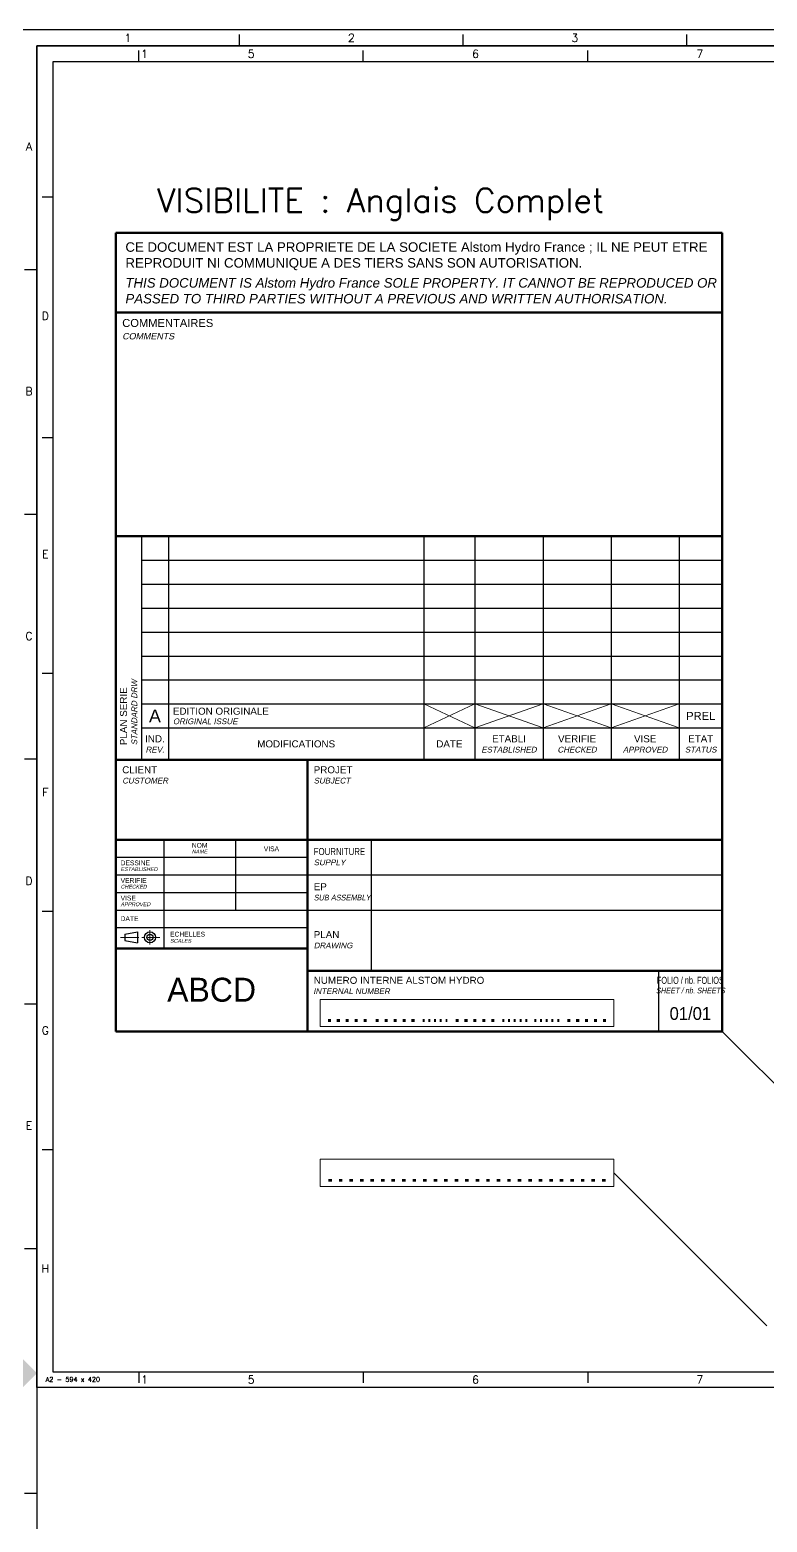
# Paper-space layout 'PRO2012' of a CAD drawing. Header units: millimetres. Extents: x 0 to 2378, y 0 to 1114.
# Drawn here: x 1191.7 to 1422.8, y 646.8 to 1113.9 of the extents above; entities that cross this region are included whole.
import ezdxf
from ezdxf.enums import TextEntityAlignment as Align

# ---------------------------------------------------------------- set-up
doc = ezdxf.new("R2010")
doc.units = ezdxf.units.MM
doc.linetypes.add('AXES2', pattern=[28.575, 19.05, -3.175, 3.175, -3.175])
doc.layers.add('TEXTE', color=3, linetype='Continuous', lineweight=25)
doc.styles.add('ALSTOM-APH', font='arial.ttf')
doc.styles.add('CARTOUCHE-CLIENT', font='arial.ttf')
doc.styles.get("Standard").update_dxf_attribs({"font": 'simplex.shx'})

# ---------------------------------------------------------------- blocks, each defined once
blk = doc.blocks.new('A0')
at = {"color": 1, "linetype": 'Continuous'}
for p, q in [((-1120.52, 836), (-1120.52, 839.51)), ((-1050.49, 836), (-1050.49, 839.51)), ((-980.45, 836), (-980.45, 839.51)), ((-1184, 765.92), (-1187.89, 765.92)), ((-1184, 689.3), (-1187.89, 689.3)), ((-1184, 612.68), (-1187.89, 612.68)), ((-1184, 536.07), (-1187.89, 536.07)), ((-1184, 459.45), (-1187.89, 459.45)), ((-1184, 382.83), (-1187.89, 382.83))]:
    blk.add_line(p, q, dxfattribs=at)
at = {"color": 1}
for points in [[(-1189, 0), (0, 0), (0, 841), (-1189, 841)], [(-1184, 5), (-5, 5), (-5, 836), (-1184, 836)]]:
    blk.add_lwpolyline(points, close=True, dxfattribs=at)
blk.add_solid([(-1188.51, 425.01), (-1188.51, 415.99), (-1184, 420.5)], dxfattribs=at)
at = {"color": 3, "linetype": 'Continuous', "width": 0.999186}
for s, p in [('1', (-1155.54, 838.49)), ('2', (-1085.5, 838.49)), ('3', (-1015.47, 838.49)), ('A', (-1186.5, 804.47)), ('B', (-1186.5, 727.86)), ('C', (-1186.5, 651.24)), ('D', (-1186.5, 574.62)), ('E', (-1186.5, 498.01))]:
    blk.add_text(s, height=2.51, dxfattribs=at).set_placement(p, align=Align.MIDDLE_CENTER)
blk = doc.blocks.new('A2')
at = {"color": 1, "linetype": 'Continuous'}
for p, q in [((-562.05, 415), (-562.05, 418.49)), ((-491.77, 415), (-491.77, 418.49)), ((-421.4, 415), (-421.4, 418.49)), ((-351.2, 415), (-351.2, 418.49)), ((-280.92, 415), (-280.92, 418.49)), ((-210.64, 415), (-210.64, 418.49)), ((-140.36, 415), (-140.36, 418.49)), ((-70.08, 415), (-70.08, 418.49)), ((-589, 372.62), (-592.4, 372.62)), ((-5, 372.62), (-1.6, 372.62)), ((-589, 297.33), (-592.4, 297.33)), ((-589, 223.53), (-592.4, 223.53)), ((-5, 223.53), (-1.6, 223.53)), ((-589, 148.99), (-592.4, 148.99)), ((-5, 148.99), (-1.6, 148.99)), ((-589, 74.44), (-592.4, 74.44)), ((-5, 74.44), (-1.6, 74.44)), ((-562.05, 5), (-562.05, 1.51)), ((-491.77, 5), (-491.77, 1.51)), ((-421.4, 5), (-421.4, 1.51)), ((-351.2, 5), (-351.2, 1.51)), ((-280.92, 5), (-280.92, 1.51)), ((-140.36, 5), (-140.36, 1.51)), ((-70.08, 5), (-70.08, 1.51))]:
    blk.add_line(p, q, dxfattribs=at)
for points in [[(0, 0), (-594, 0), (-594, 420), (0, 420)], [(-589, 5), (-5, 5), (-5, 415), (-589, 415)]]:
    blk.add_lwpolyline(points, close=True, dxfattribs=at)
at = {"color": 1, "const_width": 1}
for points in [[(0, 297), (-5, 297)], [(-210, 0), (-210, 5)]]:
    blk.add_lwpolyline(points, dxfattribs=at)
at = {"color": 1, "linetype": 'Continuous'}
blk.add_polyline3d([(-571.61, 0, 0), (-571.61, 0, 0), (-571.61, 0, 0), (-571.6, 0, 0), (-571.6, 0, 0), (-571.6, 0, 0), (-571.61, 0, 0), (-571.61, 0, 0), (-571.61, 0, 0), (-571.61, 0, 0), (-571.61, 0, 0), (-571.61, 0, 0)], dxfattribs=at)
at = {"color": 3, "linetype": 'Continuous', "width": 0.998856}
for s, p in [('1', (-560.33, 417.49)), ('5', (-526.91, 417.49)), ('6', (-456.63, 417.49)), ('7', (-386.34, 417.49)), ('8', (-316.06, 417.49)), ('9', (-245.78, 417.49)), ('10', (-170.49, 417.49)), ('11', (-100.21, 417.49)), ('12', (-29.93, 417.49)), ('D', (-591.39, 335.45)), ('D', (-2.41, 335.45)), ('E', (-591.39, 260.91)), ('E', (-2.41, 260.91)), ('F', (-591.39, 186.36)), ('F', (-2.41, 186.36)), ('G', (-591.39, 111.82)), ('G', (-2.41, 111.82)), ('H', (-591.39, 37.27)), ('H', (-2.41, 37.27)), ('1', (-560.33, 2.51)), ('5', (-526.91, 2.51)), ('6', (-456.63, 2.51)), ('7', (-386.34, 2.51)), ('8', (-316.06, 2.51)), ('9', (-245.78, 2.51)), ('10', (-170.49, 2.51)), ('11', (-100.21, 2.51)), ('12', (-29.93, 2.51))]:
    blk.add_text(s, height=2.51, dxfattribs=at).set_placement(p, align=Align.MIDDLE_CENTER)
at = {"color": 3, "linetype": 'Continuous'}
blk.add_text('A2 - 594 x 420', height=1.5032, dxfattribs=at).set_placement((-591.3, 2.57), align=Align.MIDDLE_LEFT)
at = {"color": 3, "width": 0.999186}
for s, p in [('Ce dessin ne doit pas être reproduit, ni communiqué à des tiers', (-86.74, 3.06)), ('sans notre autorisation. (Loi du 11 Mars 1902)', (-86.74, 1.03))]:
    blk.add_text(s, height=1.2176, dxfattribs=at).set_placement(p)
blk = doc.blocks.new('Cartouche-ALSTOM-Num')
at = {"color": 7, "linetype": 'Continuous', "lineweight": 50}
for p, q in [((-190, 250), (-190, 85)), ((0, 250), (-190, 250)), ((0, 85), (0, 250)), ((0, 225), (-190, 225)), ((-190, 155), (0, 155)), ((-190, 85), (0, 85)), ((-190, 85), (-190, 0)), ((-130, 85), (-130, 0)), ((0, 0), (0, 85)), ((-190, 60), (0, 60)), ((-190, 26), (-130, 26)), ((-130, 19), (0, 19)), ((-190, 0), (0, 0))]:
    blk.add_line(p, q, dxfattribs=at)
at = {"linetype": 'Continuous', "lineweight": 25}
for p, q in [((-182, 155), (-182, 85)), ((-173.5, 155), (-173.5, 85)), ((-93.5, 155), (-93.5, 85)), ((-77.5, 155), (-77.5, 85)), ((-56.15, 155), (-56.15, 85)), ((-34.8, 155), (-34.8, 85)), ((-13.5, 155), (-13.5, 85)), ((-182, 147.5), (0, 147.5)), ((-182, 140), (0, 140)), ((-182, 132.5), (0, 132.5)), ((-182, 125), (0, 125)), ((-182, 117.5), (0, 117.5)), ((-182, 110), (0, 110)), ((-182, 102.5), (0, 102.5)), ((-182, 95), (0, 95)), ((-175, 60), (-175, 26)), ((-152.5, 60), (-152.5, 38)), ((-110, 60), (-110, 19)), ((-190, 54.5), (-130, 54.5)), ((-190, 49), (-130, 49)), ((-130, 49), (0, 49)), ((-190, 43.5), (-130, 43.5)), ((-190, 38), (-130, 38)), ((-130, 38), (0, 38)), ((-190, 32.5), (-130, 32.5)), ((-20, 19), (-20, 0))]:
    blk.add_line(p, q, dxfattribs=at)
at = {"color": 9, "linetype": 'Continuous', "lineweight": 18}
for p, q in [((-93.5, 102.5), (-77.5, 95)), ((-77.5, 102.5), (-93.5, 95)), ((-77.5, 102.5), (-56.15, 95)), ((-56.15, 102.5), (-77.5, 95)), ((-56.15, 95), (-34.8, 102.5)), ((-34.8, 95), (-56.15, 102.5)), ((-34.8, 102.5), (-13.5, 95)), ((-13.5, 102.5), (-34.8, 95)), ((-126, 10), (-34, 10)), ((-126, 10), (-126, 1.5)), ((-34, 10), (-34, 1.5)), ((-126, 1.5), (-34, 1.5))]:
    blk.add_line(p, q, dxfattribs=at)
at = {"color": 61, "linetype": 'AXES2', "lineweight": 18, "ltscale": 0.3}
blk.add_line((-188.5, 29.45), (-176.25, 29.45), dxfattribs=at)
at = {"color": 54, "linetype": 'Continuous', "lineweight": 25}
for p, q in [((-187.2, 30.45), (-183.2, 31.2)), ((-187.2, 30.45), (-187.2, 28.45)), ((-187.2, 28.45), (-183.2, 27.7)), ((-183.2, 31.2), (-183.2, 27.7))]:
    blk.add_line(p, q, dxfattribs=at)
at = {"color": 61, "linetype": 'Continuous', "lineweight": 18}
blk.add_line((-179.3, 31.7), (-179.3, 27.2), dxfattribs=at)
at = {"color": 54}
for radius in [1.75, 1]:
    blk.add_circle((-179.3, 29.45), radius, dxfattribs=at)
at = {"color": 1, "style": 'ALSTOM-APH'}
for s, height, p in [('COMMENTAIRES', 2.5, (-188, 223)), ('CLIENT', 2.2, (-188, 83)), ('PROJET', 2.2, (-128, 83)), ('EP', 2.2, (-128, 46.4)), ('ECHELLES', 1.5, (-173, 31.2)), ('PLAN', 2.2, (-128, 31.4)), ('NUMERO INTERNE ALSTOM HYDRO', 2.2, (-128, 17.1))]:
    blk.add_text(s, height=height, dxfattribs=at).set_placement(p, align=Align.TOP_LEFT)
at = {"color": 1, "style": 'ALSTOM-APH', "oblique": 12}
for s, height, p in [('COMMENTS', 2, (-188, 218.6)), ('CUSTOMER', 1.8, (-188, 79.4)), ('SUBJECT', 1.8, (-128, 79.4)), ('SUPPLY', 1.8, (-128, 53.8)), ('SCALES', 1.2, (-173, 28.95)), ('DRAWING', 1.8, (-128, 27.8))]:
    blk.add_text(s, height=height, dxfattribs=at).set_placement(p, align=Align.TOP_LEFT)
at = {"color": 1, "style": 'ALSTOM-APH'}
blk.add_text('PLAN SERIE', height=2.2, rotation=90, dxfattribs=at).set_placement((-187.6, 89.6), align=Align.MIDDLE_LEFT)
at = {"color": 1, "style": 'ALSTOM-APH', "oblique": 12}
blk.add_text('STANDARD DRW', height=1.8, rotation=90, dxfattribs=at).set_placement((-184.2, 89.6), align=Align.MIDDLE_LEFT)
at = {"color": 0, "style": 'ALSTOM-APH'}
blk.add_text('A', height=4, dxfattribs=at).set_placement((-177.75, 98.75), align=Align.MIDDLE_CENTER)
at = {"color": 1, "style": 'ALSTOM-APH'}
for s, height, p in [('EDITION ORIGINALE', 2.2, (-172.11, 100.24)), ('DESSINE', 1.5, (-188.5, 52.75)), ('VERIFIE', 1.5, (-188.5, 47.25)), ('VISE', 1.5, (-188.5, 41.75)), ('DATE', 1.5, (-188.5, 35.3))]:
    blk.add_text(s, height=height, dxfattribs=at).set_placement(p, align=Align.MIDDLE_LEFT)
at = {"color": 1, "style": 'ALSTOM-APH', "oblique": 12}
for s, height, p in [('ORIGINAL ISSUE', 1.8, (-172.11, 97.06)), ('ESTABLISHED', 1.2, (-188.5, 50.8)), ('CHECKED', 1.2, (-188.5, 45.3)), ('APPROVED', 1.2, (-188.5, 39.8))]:
    blk.add_text(s, height=height, dxfattribs=at).set_placement(p, align=Align.MIDDLE_LEFT)
at = {"color": 1, "style": 'ALSTOM-APH'}
for s, height, p in [('IND.', 2.2, (-177.75, 91.6)), ('MODIFICATIONS', 2.2, (-133.5, 90)), ('DATE', 2.2, (-85.5, 90)), ('ETABLI', 2.2, (-66.82, 91.6)), ('VERIFIE', 2.2, (-45.48, 91.6)), ('VISE', 2.2, (-24.15, 91.6)), ('ETAT', 2.2, (-6.75, 91.6)), ('NOM', 1.5, (-163.75, 58.25)), ('VISA', 1.5, (-141.25, 57.15))]:
    blk.add_text(s, height=height, dxfattribs=at).set_placement(p, align=Align.MIDDLE_CENTER)
at = {"color": 1, "style": 'ALSTOM-APH', "oblique": 12}
for s, height, p in [('REV.', 1.8, (-177.75, 88.2)), ('ESTABLISHED', 1.8, (-66.82, 88.2)), ('CHECKED', 1.8, (-45.48, 88.2)), ('APPROVED', 1.8, (-24.15, 88.2)), ('STATUS', 1.8, (-6.75, 88.2)), ('NAME', 1.2, (-163.75, 56.3))]:
    blk.add_text(s, height=height, dxfattribs=at).set_placement(p, align=Align.MIDDLE_CENTER)
at = {"color": 1, "style": 'ALSTOM-APH', "width": 0.8}
blk.add_text('FOURNITURE', height=2.2, dxfattribs=at).set_placement((-128, 57.4), align=Align.TOP_LEFT)
at = {"color": 1, "style": 'ALSTOM-APH', "oblique": 12, "width": 0.8}
blk.add_text('SUB ASSEMBLY', height=1.8, dxfattribs=at).set_placement((-128, 42.8), align=Align.TOP_LEFT)
at = {"color": 1, "style": 'ALSTOM-APH', "width": 0.65}
blk.add_text('FOLIO / nb. FOLIOS', height=2.2, dxfattribs=at).set_placement((-10, 17.1), align=Align.TOP_CENTER)
at = {"color": 1, "style": 'ALSTOM-APH', "oblique": 12, "width": 0.7}
blk.add_text('SHEET / nb. SHEETS', height=1.8, dxfattribs=at).set_placement((-10, 13.7), align=Align.TOP_CENTER)
at = {"color": 1, "attachment_point": 1, "style": 'ALSTOM-APH'}
for s, insert, char_height, width in [('CE DOCUMENT EST LA PROPRIETE DE LA SOCIETE Alstom Hydro France ; IL NE PEUT ETRE REPRODUIT NI COMMUNIQUE A DES TIERS SANS SON AUTORISATION.', (-187, 247), 2.97, 187), ('{\\fArial|b0|i1|c0|p34;THIS DOCUMENT IS Alstom Hydro France SOLE PROPERTY. IT CANNOT BE REPRODUCED OR PASSED TO THIRD PARTIES WITHOUT A PREVIOUS AND WRITTEN AUTHORISATION.}', (-187, 235.79), 2.97, 187), ('{\\fArial|b0|i1|c0|p34;INTERNAL NUMBER}', (-128, 13.5), 1.8, 26.9924)]:
    blk.add_mtext(s, dxfattribs=dict(at, insert=insert, char_height=char_height, width=width))
at = {"color": 0, "insert": (-160, 13), "char_height": 7.5, "width": 60, "attachment_point": 5, "style": 'ALSTOM-APH'}
blk.add_mtext('{\\fAlstom Logo|b0|i0|c2|p2;ABCD}', dxfattribs=at)
at = {"color": 30, "style": 'ALSTOM-APH', "flags": 8}
for tag, height, p in [('H', 4, (-177.75, 151.25)), ('DATE-H', 2.5, (-85.5, 151.25)), ('ETAT-H', 2.5, (-6.75, 151.25)), ('G', 4, (-177.75, 143.75)), ('DATE-G', 2.5, (-85.5, 143.75)), ('ETAT-G', 2.5, (-6.75, 143.75)), ('F', 4, (-177.75, 136.25)), ('DATE-F', 2.5, (-85.5, 136.25)), ('ETAT-F', 2.5, (-6.75, 136.25)), ('E', 4, (-177.75, 128.75)), ('DATE-E', 2.5, (-85.5, 128.75)), ('ETAT-E', 2.5, (-6.75, 128.75)), ('D', 4, (-177.75, 121.25)), ('DATE-D', 2.5, (-85.5, 121.25)), ('ETAT-D', 2.5, (-6.75, 121.25)), ('C', 4, (-177.75, 113.75)), ('DATE-C', 2.5, (-85.5, 113.75)), ('ETAT-C', 2.5, (-6.75, 113.75)), ('B', 4, (-177.75, 106.25)), ('DATE-B', 2.5, (-85.5, 106.25)), ('ETAT-B', 2.5, (-6.75, 106.25))]:
    blk.add_attdef(tag, text='', height=height, dxfattribs=at).set_placement(p, align=Align.MIDDLE_CENTER)
for tag, p in [('MODIF-H', (-172.11, 151.25)), ('DESS-H', (-76.3, 151.25)), ('VERIF-H', (-54.95, 151.25)), ('VISE-H', (-33.6, 151.25)), ('MODIF-G', (-172.11, 143.75)), ('DESS-G', (-76.3, 143.75)), ('VERIF-G', (-54.95, 143.75)), ('VISE-G', (-33.6, 143.75)), ('MODIF-F', (-172.11, 136.25)), ('DESS-F', (-76.3, 136.25)), ('VERIF-F', (-54.95, 136.25)), ('VISE-F', (-33.6, 136.25)), ('MODIF-E', (-172.11, 128.75)), ('DESS-E', (-76.3, 128.75)), ('VERIF-E', (-54.95, 128.75)), ('VISE-E', (-33.6, 128.75)), ('MODIF-D', (-172.11, 121.25)), ('DESS-D', (-76.3, 121.25)), ('VERIF-D', (-54.95, 121.25)), ('VISE-D', (-33.6, 121.25)), ('MODIF-C', (-172.11, 113.75)), ('DESS-C', (-76.3, 113.75)), ('VERIF-C', (-54.95, 113.75)), ('VISE-C', (-33.6, 113.75)), ('MODIF-B', (-172.11, 106.25)), ('DESS-B', (-76.3, 106.25)), ('VERIF-B', (-54.95, 106.25)), ('VISE-B', (-33.6, 106.25))]:
    blk.add_attdef(tag, text='', height=2.5, dxfattribs=at).set_placement(p, align=Align.MIDDLE_LEFT)
blk.add_attdef('XXXX', text='', height=4, rotation=90, dxfattribs=at).set_placement((-186, 113), align=Align.MIDDLE_LEFT)
at = {"color": 30}
for tag, height, style, p in [('ETAT-A', 2.5, 'ALSTOM-APH', (-6.75, 98.75)), ('PROJECT-MILIEU', 5, 'CARTOUCHE-CLIENT', (-60, 72.5)), ('CLIENT-MILIEU', 3.3, 'CARTOUCHE-CLIENT', (-160, 68.75)), ('FOURNITURE-MILIEU', 4, 'ALSTOM-APH', (-55, 54.5)), ('EP-MILIEU', 4, 'ALSTOM-APH', (-55, 43.5)), ('PLAN-MILIEU', 4, 'ALSTOM-APH', (-55, 28.5))]:
    blk.add_attdef(tag, text='', height=height, dxfattribs=dict(at, style=style)).set_placement(p, align=Align.MIDDLE_CENTER)
for tag, height, style, p in [('PROJECT-HAUT', 5, 'CARTOUCHE-CLIENT', (-60, 80)), ('CLIENT-BAS', 3.3, 'CARTOUCHE-CLIENT', (-160, 66.95)), ('FOURNITURE-HAUT', 3.5, 'ALSTOM-APH', (-55, 58.7)), ('EP-HAUT', 3.5, 'ALSTOM-APH', (-55, 47.7)), ('PLAN-HAUT', 4, 'ALSTOM-APH', (-55, 34.4))]:
    blk.add_attdef(tag, text='', height=height, dxfattribs=dict(at, style=style)).set_placement(p, align=Align.TOP_CENTER)
for tag, height, style, p in [('CLIENT-HAUT', 3.3, 'CARTOUCHE-CLIENT', (-160, 70.55)), ('PROJECT-BAS', 5, 'CARTOUCHE-CLIENT', (-60, 65)), ('FOURNITURE-BAS', 3.5, 'ALSTOM-APH', (-55, 50.3)), ('EP-BAS', 3.5, 'ALSTOM-APH', (-55, 39.3)), ('PLAN-BAS', 4, 'ALSTOM-APH', (-55, 22.6))]:
    blk.add_attdef(tag, text='', height=height, dxfattribs=dict(at, style=style)).set_placement(p, align=Align.CENTER)
at = {"color": 30, "style": 'ALSTOM-APH'}
for tag, p in [('DESS-A', (-173.7, 50.48)), ('VERIF-A', (-173.7, 45.08)), ('VISE-A', (-173.76, 39.42)), ('DATE-A', (-171.7, 34.14)), ('ECH1', (-158.26, 28.12)), ('ECH2', (-144.35, 28.12))]:
    blk.add_attdef(tag, p, '', height=2.2, dxfattribs=at)
for tag, width, p, p2 in [('HEU', 0.863006, (-124.5, 3), (-110.5, 3)), ('XXX', 1.09208, (-109.5, 3), (-95.5, 3)), ('00', 1.053077, (-94.5, 3), (-85.5, 3)), ('MEA', 0.840269, (-84.5, 3), (-70.5, 3)), ('TB', 0.916664, (-69.5, 3), (-60.5, 3)), ('??', 1.053077, (-59.5, 3), (-50.5, 3)), ('???', 1.09208, (-49.5, 3), (-35.5, 3))]:
    blk.add_attdef(tag, text='', height=5.5, dxfattribs=dict(at, width=width)).set_placement(p, p2, align=Align.FIT)
at = {"color": 30, "style": 'ALSTOM-APH', "flags": 8}
blk.add_attdef('A', text='', height=4, dxfattribs=at).set_placement((-25, 2.42), align=Align.BOTTOM_CENTER)
at = {"color": 30, "style": 'ALSTOM-APH', "width": 0.929659, "flags": 8}
blk.add_attdef('01/01', text='', height=4, dxfattribs=at).set_placement((-16.5, 3.6), (-3.5, 3.6), align=Align.FIT)

psp = doc.layouts.new('PRO2012')

# ---------------------------------------------------------------- linework, layer by layer
at = {"color": 9, "linetype": 'Continuous', "lineweight": 18}
for p, q in [((1282.7047, 760.4072), (1374.7047, 760.4072)), ((1282.7047, 760.4072), (1282.7047, 751.9072)), ((1374.7047, 760.4072), (1374.7047, 751.9072)), ((1282.7047, 751.9072), (1374.7047, 751.9072))]:
    psp.add_line(p, q, dxfattribs=at)
at = {"layer": 'TEXTE'}
for p, q in [((1408.7047, 800.4072), (1472.5861, 736.5258)), ((1374.7047, 756.1572), (1422.6157, 708.2461))]:
    psp.add_line(p, q, dxfattribs=at)

# ---------------------------------------------------------------- block references
for name, p in [('A0', (2378, 272.906)), ('A2', (1788, 688.906))]:
    psp.add_blockref(name, p)
ref = psp.add_blockref('Cartouche-ALSTOM-Num', (1408.7047, 800.4072))
ref.add_attrib('HEU', '.....', dxfattribs={"color": 30, "height": 5.5, "style": 'ALSTOM-APH', "width": 1.311647}).set_placement((1284.2047, 803.4072), (1298.2047, 803.4072), align=Align.FIT)
ref.add_attrib('XXX', '.....', dxfattribs={"color": 30, "height": 5.5, "style": 'ALSTOM-APH', "width": 1.311647}).set_placement((1299.2047, 803.4072), (1313.2047, 803.4072), align=Align.FIT)
ref.add_attrib('00', '.....', dxfattribs={"color": 30, "height": 5.5, "style": 'ALSTOM-APH', "width": 0.843202}).set_placement((1314.2047, 803.4072), (1323.2047, 803.4072), align=Align.FIT)
ref.add_attrib('MEA', '.....', dxfattribs={"color": 30, "height": 5.5, "style": 'ALSTOM-APH', "width": 1.311647}).set_placement((1324.2047, 803.4072), (1338.2047, 803.4072), align=Align.FIT)
ref.add_attrib('TB', '.....', dxfattribs={"color": 30, "height": 5.5, "style": 'ALSTOM-APH', "width": 0.843202}).set_placement((1339.2047, 803.4072), (1348.2047, 803.4072), align=Align.FIT)
ref.add_attrib('??', '.....', dxfattribs={"color": 30, "height": 5.5, "style": 'ALSTOM-APH', "width": 0.843202}).set_placement((1349.2047, 803.4072), (1358.2047, 803.4072), align=Align.FIT)
ref.add_attrib('???', '.....', dxfattribs={"color": 30, "height": 5.5, "style": 'ALSTOM-APH', "width": 1.311647}).set_placement((1359.2047, 803.4072), (1373.2047, 803.4072), align=Align.FIT)
ref.add_attrib('01/01', '01/01', dxfattribs={"color": 30, "height": 4, "style": 'ALSTOM-APH', "width": 0.929659}).set_placement((1392.2047, 804.0073), (1405.2047, 804.0073), align=Align.FIT)
ref.add_attrib('ETAT-A', 'PREL', dxfattribs={"color": 30, "height": 2.5, "style": 'ALSTOM-APH'}).set_placement((1401.9547, 899.1572), align=Align.MIDDLE_CENTER)

# ---------------------------------------------------------------- texts
at = {"color": 30, "style": 'ALSTOM-APH', "width": 1.544135}
psp.add_text('...........................', height=5.5, dxfattribs=at).set_placement((1284.2047, 753.4072), (1373.2047, 753.4072), align=Align.FIT)
at = {"layer": 'TEXTE'}
psp.add_text('VISIBILITE : Anglais Complet', height=7.5, dxfattribs=at).set_placement((1231.6186, 1056.7919))

doc.saveas('drawing.dxf')
